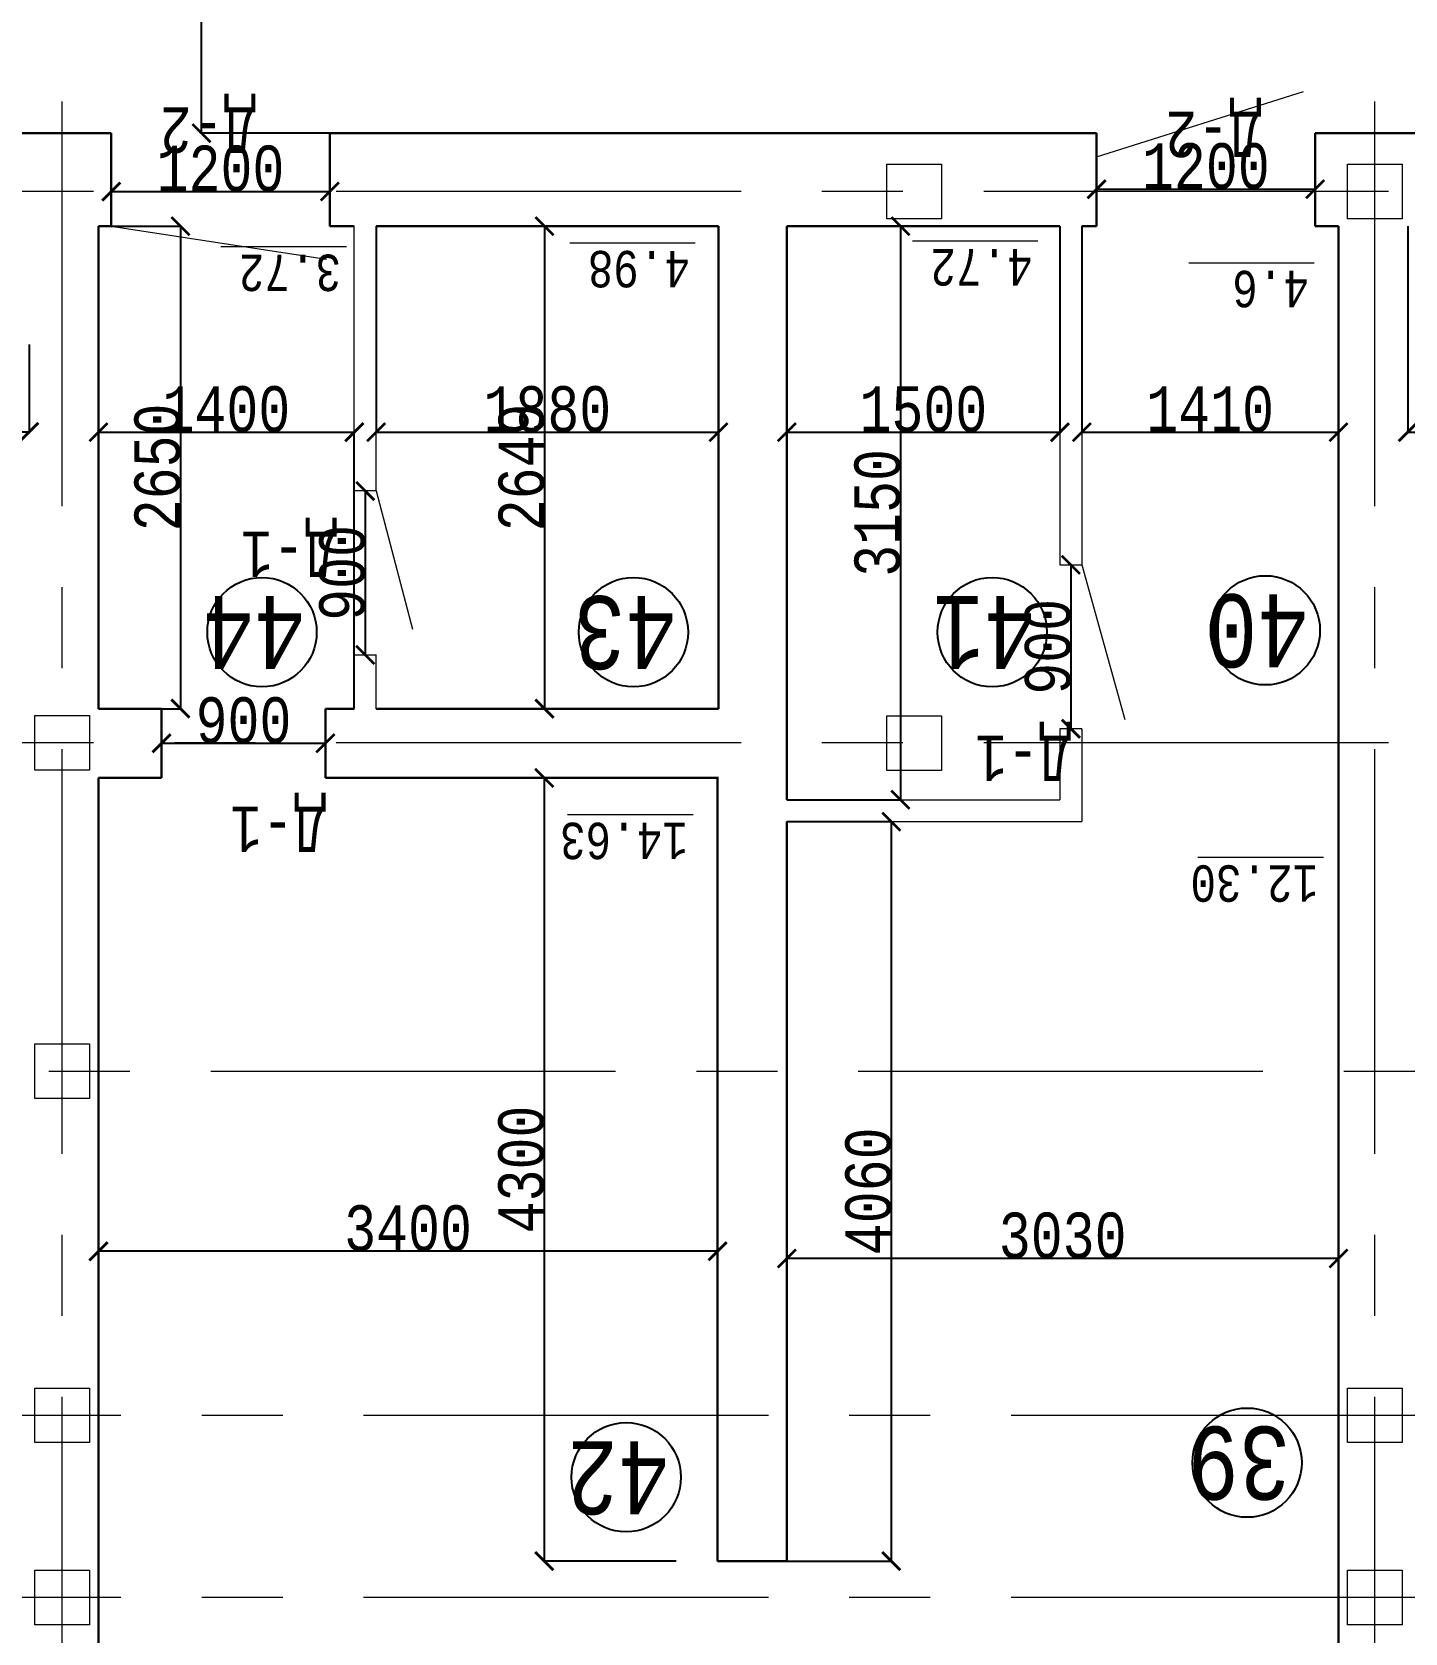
# Model space of a CAD drawing. Header units: millimetres. Extents: x -689206 to 4969298, y -1019800 to 703299.
# Drawn here: x 363502 to 371042, y -960095 to -951305 of the extents above; entities that cross this region are included whole.
import ezdxf

# ---------------------------------------------------------------- set-up
doc = ezdxf.new("R2010")
doc.units = ezdxf.units.MM
doc.linetypes.add('осеваяX2', pattern=[101.6, 63.5, -12.7, 12.7, -12.7])
for name, color, linetype, lineweight in [('несущие', 7, 'Continuous', 30), ('РАЗМЕРЫ', 7, 'Continuous', 9), ('стены', 7, 'Continuous', 20)]:
    doc.layers.add(name, color=color, linetype=linetype, lineweight=lineweight)
doc.layers.add('четотам', color=7, linetype='Continuous')
doc.styles.add('Аннотативный', font='isocteur.ttf', dxfattribs={"width": 0.7, "height": 250})
doc.dimstyles.new('Аннотативный', dxfattribs={"dimscale": 0, "dimtxt": 250, "dimasz": 100, "dimexe": 1.25, "dimexo": 0.625, "dimtad": 1, "dimdec": 0, "dimtxsty": 'Аннотативный', "dimblk": 'ARCHTICK', "dimcen": 2.5, "dimadec": 0, "dimazin": 0, "dimtfac": 1, "dimtdec": 0, "dimtmove": 0, "dimatfit": 3, "dimfxl": 1, "dimarcsym": 0})

# ---------------------------------------------------------------- blocks, each defined once
blk = doc.blocks.new('_ArchTick')
at = {"color": 0, "linetype": 'ByBlock', "const_width": 0.15}
blk.add_lwpolyline([(-0.5, -0.5), (0.5, 0.5)], dxfattribs=at)
blk = doc.blocks.new('*D4260')
at = {"layer": 'Defpoints', "color": 0, "lineweight": 5, "transparency": 16777216}
for p in [(367646.7, -955640.3), (367646.7, -959700.3), (368220.6, -959700.3)]:
    blk.add_point(p, dxfattribs=at)
at = {"layer": 'стены', "color": 0, "lineweight": -2, "transparency": 16777216}
for p, q in [((367647.3, -955640.3), (368221.9, -955640.3)), ((368220.6, -955640.3), (368220.6, -959700.3)), ((367647.3, -959700.3), (368221.9, -959700.3))]:
    blk.add_line(p, q, dxfattribs=at)
at = {"layer": 'стены', "color": 0, "lineweight": -2, "transparency": 16777216, "xscale": 100, "yscale": 100, "zscale": 100}
for p, rotation in [((368220.6, -955640.3), 90), ((368220.6, -959700.3), 270)]:
    blk.add_blockref('_ArchTick', p, dxfattribs=dict(at, rotation=rotation))
at = {"layer": 'стены', "color": 0, "lineweight": 5, "transparency": 16777216, "insert": (368095, -957670.3), "char_height": 250, "attachment_point": 5, "rotation": 90, "style": 'Аннотативный'}
blk.add_mtext('4060', dxfattribs=at)
blk = doc.blocks.new('*D4261')
at = {"layer": 'Defpoints', "color": 0, "lineweight": 5, "transparency": 16777216}
for p in [(363866.7, -957999.5), (363866.7, -957999.5), (367266.7, -957999.5)]:
    blk.add_point(p, dxfattribs=at)
at = {"layer": 'стены', "color": 0, "lineweight": -2, "transparency": 16777216}
for p, q in [((363866.7, -957998.9), (363866.7, -957998.3)), ((367266.7, -957999.5), (363866.7, -957999.5)), ((367266.7, -957998.9), (367266.7, -957998.3))]:
    blk.add_line(p, q, dxfattribs=at)
at = {"layer": 'стены', "color": 0, "lineweight": -2, "transparency": 16777216, "xscale": 100, "yscale": 100, "zscale": 100, "rotation": 180}
blk.add_blockref('_ArchTick', (363866.7, -957999.5), dxfattribs=at)
at = {"layer": 'стены', "color": 0, "lineweight": -2, "transparency": 16777216, "xscale": 100, "yscale": 100, "zscale": 100}
blk.add_blockref('_ArchTick', (367266.7, -957999.5), dxfattribs=at)
at = {"layer": 'стены', "color": 0, "lineweight": 5, "transparency": 16777216, "insert": (365566.7, -957873.9), "char_height": 250, "attachment_point": 5, "style": 'Аннотативный'}
blk.add_mtext('3400', dxfattribs=at)
blk = doc.blocks.new('*D4262')
at = {"layer": 'Defpoints', "color": 0, "lineweight": 5, "transparency": 16777216}
for p in [(362086.7, -953020.3), (363486.7, -953020.3), (363486.7, -953500.9)]:
    blk.add_point(p, dxfattribs=at)
at = {"layer": 'стены', "color": 0, "lineweight": -2, "transparency": 16777216}
for p, q in [((362086.7, -953020.9), (362086.7, -953502.1)), ((363486.7, -953020.9), (363486.7, -953502.1)), ((362086.7, -953500.9), (363486.7, -953500.9))]:
    blk.add_line(p, q, dxfattribs=at)
at = {"layer": 'стены', "color": 0, "lineweight": -2, "transparency": 16777216, "xscale": 100, "yscale": 100, "zscale": 100, "rotation": 180}
blk.add_blockref('_ArchTick', (362086.7, -953500.9), dxfattribs=at)
at = {"layer": 'стены', "color": 0, "lineweight": -2, "transparency": 16777216, "xscale": 100, "yscale": 100, "zscale": 100}
blk.add_blockref('_ArchTick', (363486.7, -953500.9), dxfattribs=at)
at = {"layer": 'стены', "color": 0, "lineweight": 5, "transparency": 16777216, "insert": (362786.7, -953375.2), "char_height": 250, "attachment_point": 5, "style": 'Аннотативный'}
blk.add_mtext('1400', dxfattribs=at)
blk = doc.blocks.new('*D4310')
at = {"layer": 'Defpoints', "color": 0, "lineweight": 5, "transparency": 16777216}
for p in [(364213.1, -955210.3), (365113.1, -955210.3), (365113.1, -955210.3)]:
    blk.add_point(p, dxfattribs=at)
at = {"layer": 'стены', "color": 0, "lineweight": -2, "transparency": 16777216}
for p, q in [((364213.1, -955209.6), (364213.1, -955209)), ((364213.1, -955210.3), (365113.1, -955210.3)), ((365113.1, -955209.6), (365113.1, -955209))]:
    blk.add_line(p, q, dxfattribs=at)
at = {"layer": 'стены', "color": 0, "lineweight": -2, "transparency": 16777216, "xscale": 100, "yscale": 100, "zscale": 100, "rotation": 180}
blk.add_blockref('_ArchTick', (364213.1, -955210.3), dxfattribs=at)
at = {"layer": 'стены', "color": 0, "lineweight": -2, "transparency": 16777216, "xscale": 100, "yscale": 100, "zscale": 100}
blk.add_blockref('_ArchTick', (365113.1, -955210.3), dxfattribs=at)
at = {"layer": 'стены', "color": 0, "lineweight": 5, "transparency": 16777216, "insert": (364663.1, -955084.6), "char_height": 250, "attachment_point": 5, "style": 'Аннотативный'}
blk.add_mtext('900', dxfattribs=at)
blk = doc.blocks.new('*D4311')
at = {"layer": 'Defpoints', "color": 0, "lineweight": 5, "transparency": 16777216}
for p in [(365331.7, -953825), (365331.7, -954725), (365331.7, -954725)]:
    blk.add_point(p, dxfattribs=at)
at = {"layer": 'стены', "color": 0, "lineweight": -2, "transparency": 16777216}
for p, q in [((365331, -953825), (365330.4, -953825)), ((365331.7, -953825), (365331.7, -954725)), ((365331, -954725), (365330.4, -954725))]:
    blk.add_line(p, q, dxfattribs=at)
at = {"layer": 'стены', "color": 0, "lineweight": -2, "transparency": 16777216, "xscale": 100, "yscale": 100, "zscale": 100}
for p, rotation in [((365331.7, -953825), 90), ((365331.7, -954725), 270)]:
    blk.add_blockref('_ArchTick', p, dxfattribs=dict(at, rotation=rotation))
at = {"layer": 'стены', "color": 0, "lineweight": 5, "transparency": 16777216, "insert": (365206, -954275), "char_height": 250, "attachment_point": 5, "rotation": 90, "style": 'Аннотативный'}
blk.add_mtext('900', dxfattribs=at)
blk = doc.blocks.new('*D4312')
at = {"layer": 'Defpoints', "color": 0, "lineweight": 5, "transparency": 16777216}
for p in [(369206.7, -954230.5), (369206.7, -955130.5), (369206.7, -955130.5)]:
    blk.add_point(p, dxfattribs=at)
at = {"layer": 'стены', "color": 0, "lineweight": -2, "transparency": 16777216}
for p, q in [((369206, -954230.5), (369205.4, -954230.5)), ((369206.7, -954230.5), (369206.7, -955130.5)), ((369206, -955130.5), (369205.4, -955130.5))]:
    blk.add_line(p, q, dxfattribs=at)
at = {"layer": 'стены', "color": 0, "lineweight": -2, "transparency": 16777216, "xscale": 100, "yscale": 100, "zscale": 100}
for p, rotation in [((369206.7, -954230.5), 90), ((369206.7, -955130.5), 270)]:
    blk.add_blockref('_ArchTick', p, dxfattribs=dict(at, rotation=rotation))
at = {"layer": 'стены', "color": 0, "lineweight": 5, "transparency": 16777216, "insert": (369081, -954680.5), "char_height": 250, "attachment_point": 5, "rotation": 90, "style": 'Аннотативный'}
blk.add_mtext('900', dxfattribs=at)
blk = doc.blocks.new('*D4404')
at = {"layer": 'Defpoints', "color": 0, "linetype": 'ByBlock', "lineweight": 5, "transparency": 16777216}
for p in [(367646.7, -958039.3), (367646.7, -959700.3), (370676.7, -959700.3)]:
    blk.add_point(p, dxfattribs=at)
at = {"layer": 'РАЗМЕРЫ', "color": 0, "linetype": 'ByBlock', "lineweight": -2, "transparency": 16777216}
for p, q in [((367646.7, -959699.6), (367646.7, -958038.1)), ((370676.7, -958039.3), (367646.7, -958039.3)), ((370676.7, -959699.6), (370676.7, -958038.1))]:
    blk.add_line(p, q, dxfattribs=at)
at = {"layer": 'РАЗМЕРЫ', "color": 0, "linetype": 'ByBlock', "lineweight": -2, "transparency": 16777216, "xscale": 100, "yscale": 100, "zscale": 100, "rotation": 180}
blk.add_blockref('_ArchTick', (367646.7, -958039.3), dxfattribs=at)
at = {"layer": 'РАЗМЕРЫ', "color": 0, "linetype": 'ByBlock', "lineweight": -2, "transparency": 16777216, "xscale": 100, "yscale": 100, "zscale": 100}
blk.add_blockref('_ArchTick', (370676.7, -958039.3), dxfattribs=at)
at = {"layer": 'РАЗМЕРЫ', "color": 0, "linetype": 'ByBlock', "lineweight": 5, "transparency": 16777216, "insert": (369161.7, -957913.7), "char_height": 250, "attachment_point": 5, "style": 'Аннотативный'}
blk.add_mtext('3030', dxfattribs=at)
blk = doc.blocks.new('*D4409')
at = {"layer": 'Defpoints', "color": 0, "linetype": 'ByBlock', "lineweight": 5, "transparency": 16777216}
for p in [(367646.7, -952370.8), (367646.7, -955520.3), (368270.8, -955520.3)]:
    blk.add_point(p, dxfattribs=at)
at = {"layer": 'РАЗМЕРЫ', "color": 0, "linetype": 'ByBlock', "lineweight": -2, "transparency": 16777216}
for p, q in [((367647.3, -952370.8), (368272.1, -952370.8)), ((368270.8, -952370.8), (368270.8, -955520.3)), ((367647.3, -955520.3), (368272.1, -955520.3))]:
    blk.add_line(p, q, dxfattribs=at)
at = {"layer": 'РАЗМЕРЫ', "color": 0, "linetype": 'ByBlock', "lineweight": -2, "transparency": 16777216, "xscale": 100, "yscale": 100, "zscale": 100}
for p, rotation in [((368270.8, -952370.8), 90), ((368270.8, -955520.3), 270)]:
    blk.add_blockref('_ArchTick', p, dxfattribs=dict(at, rotation=rotation))
at = {"layer": 'РАЗМЕРЫ', "color": 0, "linetype": 'ByBlock', "lineweight": 5, "transparency": 16777216, "insert": (368145.2, -953945.5), "char_height": 250, "attachment_point": 5, "rotation": 90, "style": 'Аннотативный'}
blk.add_mtext('3150', dxfattribs=at)
blk = doc.blocks.new('*D4411')
at = {"layer": 'Defpoints', "color": 0, "linetype": 'ByBlock', "lineweight": 5, "transparency": 16777216}
for p in [(369348.2, -952115.8), (370548.2, -952115.8), (370548.2, -952168.1)]:
    blk.add_point(p, dxfattribs=at)
at = {"layer": 'РАЗМЕРЫ', "color": 0, "linetype": 'ByBlock', "lineweight": -2, "transparency": 16777216}
for p, q in [((369348.2, -952116.4), (369348.2, -952169.4)), ((370548.2, -952116.4), (370548.2, -952169.4)), ((369348.2, -952168.1), (370548.2, -952168.1))]:
    blk.add_line(p, q, dxfattribs=at)
at = {"layer": 'РАЗМЕРЫ', "color": 0, "linetype": 'ByBlock', "lineweight": -2, "transparency": 16777216, "xscale": 100, "yscale": 100, "zscale": 100, "rotation": 180}
blk.add_blockref('_ArchTick', (369348.2, -952168.1), dxfattribs=at)
at = {"layer": 'РАЗМЕРЫ', "color": 0, "linetype": 'ByBlock', "lineweight": -2, "transparency": 16777216, "xscale": 100, "yscale": 100, "zscale": 100}
blk.add_blockref('_ArchTick', (370548.2, -952168.1), dxfattribs=at)
at = {"layer": 'РАЗМЕРЫ', "color": 0, "linetype": 'ByBlock', "lineweight": 5, "transparency": 16777216, "insert": (369948.2, -952042.5), "char_height": 250, "attachment_point": 5, "style": 'Аннотативный'}
blk.add_mtext('1200', dxfattribs=at)
blk = doc.blocks.new('*D4412')
at = {"layer": 'Defpoints', "color": 0, "linetype": 'ByBlock', "lineweight": 5, "transparency": 16777216}
for p in [(367271.7, -952370.8), (366316.1, -955020.3), (367271.7, -955020.3)]:
    blk.add_point(p, dxfattribs=at)
at = {"layer": 'РАЗМЕРЫ', "color": 0, "linetype": 'ByBlock', "lineweight": -2, "transparency": 16777216}
for p, q in [((367271, -952370.8), (366314.9, -952370.8)), ((366316.1, -952370.8), (366316.1, -955020.3)), ((367271, -955020.3), (366314.9, -955020.3))]:
    blk.add_line(p, q, dxfattribs=at)
at = {"layer": 'РАЗМЕРЫ', "color": 0, "linetype": 'ByBlock', "lineweight": -2, "transparency": 16777216, "xscale": 100, "yscale": 100, "zscale": 100}
for p, rotation in [((366316.1, -952370.8), 90), ((366316.1, -955020.3), 270)]:
    blk.add_blockref('_ArchTick', p, dxfattribs=dict(at, rotation=rotation))
at = {"layer": 'РАЗМЕРЫ', "color": 0, "linetype": 'ByBlock', "lineweight": 5, "transparency": 16777216, "insert": (366190.5, -953695.5), "char_height": 250, "attachment_point": 5, "rotation": 90, "style": 'Аннотативный'}
blk.add_mtext('2649', dxfattribs=at)
blk = doc.blocks.new('*D4413')
at = {"layer": 'Defpoints', "color": 0, "linetype": 'ByBlock', "lineweight": 5, "transparency": 16777216}
for p in [(367271.7, -955400.3), (366314.9, -959700.3), (367040.8, -959700.3)]:
    blk.add_point(p, dxfattribs=at)
at = {"layer": 'РАЗМЕРЫ', "color": 0, "linetype": 'ByBlock', "lineweight": -2, "transparency": 16777216}
for p, q in [((367271, -955400.3), (366313.6, -955400.3)), ((366314.9, -955400.3), (366314.9, -959700.3)), ((367040.1, -959700.3), (366313.6, -959700.3))]:
    blk.add_line(p, q, dxfattribs=at)
at = {"layer": 'РАЗМЕРЫ', "color": 0, "linetype": 'ByBlock', "lineweight": -2, "transparency": 16777216, "xscale": 100, "yscale": 100, "zscale": 100}
for p, rotation in [((366314.9, -955400.3), 90), ((366314.9, -959700.3), 270)]:
    blk.add_blockref('_ArchTick', p, dxfattribs=dict(at, rotation=rotation))
at = {"layer": 'РАЗМЕРЫ', "color": 0, "linetype": 'ByBlock', "lineweight": 5, "transparency": 16777216, "insert": (366189.3, -957550.3), "char_height": 250, "attachment_point": 5, "rotation": 90, "style": 'Аннотативный'}
blk.add_mtext('4300', dxfattribs=at)
blk = doc.blocks.new('*D4414')
at = {"layer": 'Defpoints', "color": 0, "linetype": 'ByBlock', "lineweight": 5, "transparency": 16777216}
for p in [(365271.7, -953502.1), (363866.7, -955020.3), (365271.7, -955020.3)]:
    blk.add_point(p, dxfattribs=at)
at = {"layer": 'РАЗМЕРЫ', "color": 0, "linetype": 'ByBlock', "lineweight": -2, "transparency": 16777216}
for p, q in [((363866.7, -955019.6), (363866.7, -953500.9)), ((363866.7, -953502.1), (365271.7, -953502.1)), ((365271.7, -955019.6), (365271.7, -953500.9))]:
    blk.add_line(p, q, dxfattribs=at)
at = {"layer": 'РАЗМЕРЫ', "color": 0, "linetype": 'ByBlock', "lineweight": -2, "transparency": 16777216, "xscale": 100, "yscale": 100, "zscale": 100, "rotation": 180}
blk.add_blockref('_ArchTick', (363866.7, -953502.1), dxfattribs=at)
at = {"layer": 'РАЗМЕРЫ', "color": 0, "linetype": 'ByBlock', "lineweight": -2, "transparency": 16777216, "xscale": 100, "yscale": 100, "zscale": 100}
blk.add_blockref('_ArchTick', (365271.7, -953502.1), dxfattribs=at)
at = {"layer": 'РАЗМЕРЫ', "color": 0, "linetype": 'ByBlock', "lineweight": 5, "transparency": 16777216, "insert": (364569.2, -953376.5), "char_height": 250, "attachment_point": 5, "style": 'Аннотативный'}
blk.add_mtext('1400', dxfattribs=at)
blk = doc.blocks.new('*D4415')
at = {"layer": 'Defpoints', "color": 0, "linetype": 'ByBlock', "lineweight": 5, "transparency": 16777216}
for p in [(363866.7, -952370.8), (363866.7, -955020.3), (364316.7, -955020.3)]:
    blk.add_point(p, dxfattribs=at)
at = {"layer": 'РАЗМЕРЫ', "color": 0, "linetype": 'ByBlock', "lineweight": -2, "transparency": 16777216}
for p, q in [((363867.3, -952370.8), (364317.9, -952370.8)), ((364316.7, -952370.8), (364316.7, -955020.3)), ((363867.3, -955020.3), (364317.9, -955020.3))]:
    blk.add_line(p, q, dxfattribs=at)
at = {"layer": 'РАЗМЕРЫ', "color": 0, "linetype": 'ByBlock', "lineweight": -2, "transparency": 16777216, "xscale": 100, "yscale": 100, "zscale": 100}
for p, rotation in [((364316.7, -952370.8), 90), ((364316.7, -955020.3), 270)]:
    blk.add_blockref('_ArchTick', p, dxfattribs=dict(at, rotation=rotation))
at = {"layer": 'РАЗМЕРЫ', "color": 0, "linetype": 'ByBlock', "lineweight": 5, "transparency": 16777216, "insert": (364191.1, -953695.5), "char_height": 250, "attachment_point": 5, "rotation": 90, "style": 'Аннотативный'}
blk.add_mtext('2650', dxfattribs=at)
blk = doc.blocks.new('*D4416')
at = {"layer": 'Defpoints', "color": 0, "linetype": 'ByBlock', "lineweight": 5, "transparency": 16777216}
for p in [(363936.9, -952115.8), (365136.9, -952180.8), (365136.9, -952180.8)]:
    blk.add_point(p, dxfattribs=at)
at = {"layer": 'РАЗМЕРЫ', "color": 0, "linetype": 'ByBlock', "lineweight": -2, "transparency": 16777216}
for p, q in [((363936.9, -952116.4), (363936.9, -952182.1)), ((363936.9, -952180.8), (365136.9, -952180.8)), ((365136.9, -952181.4), (365136.9, -952182.1))]:
    blk.add_line(p, q, dxfattribs=at)
at = {"layer": 'РАЗМЕРЫ', "color": 0, "linetype": 'ByBlock', "lineweight": -2, "transparency": 16777216, "xscale": 100, "yscale": 100, "zscale": 100, "rotation": 180}
blk.add_blockref('_ArchTick', (363936.9, -952180.8), dxfattribs=at)
at = {"layer": 'РАЗМЕРЫ', "color": 0, "linetype": 'ByBlock', "lineweight": -2, "transparency": 16777216, "xscale": 100, "yscale": 100, "zscale": 100}
blk.add_blockref('_ArchTick', (365136.9, -952180.8), dxfattribs=at)
at = {"layer": 'РАЗМЕРЫ', "color": 0, "linetype": 'ByBlock', "lineweight": 5, "transparency": 16777216, "insert": (364536.9, -952055.2), "char_height": 250, "attachment_point": 5, "style": 'Аннотативный'}
blk.add_mtext('1200', dxfattribs=at)
blk = doc.blocks.new('*D4392')
at = {"layer": 'Defpoints', "color": 0, "linetype": 'ByBlock', "lineweight": 5, "transparency": 16777216}
for p in [(365391.7, -952370.8), (367271.7, -952370.8), (367271.7, -953502.1)]:
    blk.add_point(p, dxfattribs=at)
at = {"layer": 'РАЗМЕРЫ', "color": 0, "linetype": 'ByBlock', "lineweight": -2, "transparency": 16777216}
for p, q in [((365391.7, -952371.4), (365391.7, -953503.4)), ((367271.7, -952371.4), (367271.7, -953503.4)), ((365391.7, -953502.1), (367271.7, -953502.1))]:
    blk.add_line(p, q, dxfattribs=at)
at = {"layer": 'РАЗМЕРЫ', "color": 0, "linetype": 'ByBlock', "lineweight": -2, "transparency": 16777216, "xscale": 100, "yscale": 100, "zscale": 100, "rotation": 180}
blk.add_blockref('_ArchTick', (365391.7, -953502.1), dxfattribs=at)
at = {"layer": 'РАЗМЕРЫ', "color": 0, "linetype": 'ByBlock', "lineweight": -2, "transparency": 16777216, "xscale": 100, "yscale": 100, "zscale": 100}
blk.add_blockref('_ArchTick', (367271.7, -953502.1), dxfattribs=at)
at = {"layer": 'РАЗМЕРЫ', "color": 0, "linetype": 'ByBlock', "lineweight": 5, "transparency": 16777216, "insert": (366331.7, -953376.5), "char_height": 250, "attachment_point": 5, "style": 'Аннотативный'}
blk.add_mtext('1880', dxfattribs=at)
blk = doc.blocks.new('*D4393')
at = {"layer": 'Defpoints', "color": 0, "linetype": 'ByBlock', "lineweight": 5, "transparency": 16777216}
for p in [(367646.7, -952370.8), (369146.7, -952370.8), (369146.7, -953502.1)]:
    blk.add_point(p, dxfattribs=at)
at = {"layer": 'РАЗМЕРЫ', "color": 0, "linetype": 'ByBlock', "lineweight": -2, "transparency": 16777216}
for p, q in [((367646.7, -952371.4), (367646.7, -953503.4)), ((369146.7, -952371.4), (369146.7, -953503.4)), ((367646.7, -953502.1), (369146.7, -953502.1))]:
    blk.add_line(p, q, dxfattribs=at)
at = {"layer": 'РАЗМЕРЫ', "color": 0, "linetype": 'ByBlock', "lineweight": -2, "transparency": 16777216, "xscale": 100, "yscale": 100, "zscale": 100, "rotation": 180}
blk.add_blockref('_ArchTick', (367646.7, -953502.1), dxfattribs=at)
at = {"layer": 'РАЗМЕРЫ', "color": 0, "linetype": 'ByBlock', "lineweight": -2, "transparency": 16777216, "xscale": 100, "yscale": 100, "zscale": 100}
blk.add_blockref('_ArchTick', (369146.7, -953502.1), dxfattribs=at)
at = {"layer": 'РАЗМЕРЫ', "color": 0, "linetype": 'ByBlock', "lineweight": 5, "transparency": 16777216, "insert": (368396.7, -953376.5), "char_height": 250, "attachment_point": 5, "style": 'Аннотативный'}
blk.add_mtext('1500', dxfattribs=at)
blk = doc.blocks.new('*D4394')
at = {"layer": 'Defpoints', "color": 0, "linetype": 'ByBlock', "lineweight": 5, "transparency": 16777216}
for p in [(369266.7, -952370.8), (370676.7, -952370.8), (370676.7, -953502.1)]:
    blk.add_point(p, dxfattribs=at)
at = {"layer": 'РАЗМЕРЫ', "color": 0, "linetype": 'ByBlock', "lineweight": -2, "transparency": 16777216}
for p, q in [((369266.7, -952371.4), (369266.7, -953503.4)), ((370676.7, -952371.4), (370676.7, -953503.4)), ((369266.7, -953502.1), (370676.7, -953502.1))]:
    blk.add_line(p, q, dxfattribs=at)
at = {"layer": 'РАЗМЕРЫ', "color": 0, "linetype": 'ByBlock', "lineweight": -2, "transparency": 16777216, "xscale": 100, "yscale": 100, "zscale": 100, "rotation": 180}
blk.add_blockref('_ArchTick', (369266.7, -953502.1), dxfattribs=at)
at = {"layer": 'РАЗМЕРЫ', "color": 0, "linetype": 'ByBlock', "lineweight": -2, "transparency": 16777216, "xscale": 100, "yscale": 100, "zscale": 100}
blk.add_blockref('_ArchTick', (370676.7, -953502.1), dxfattribs=at)
at = {"layer": 'РАЗМЕРЫ', "color": 0, "linetype": 'ByBlock', "lineweight": 5, "transparency": 16777216, "insert": (369971.7, -953376.5), "char_height": 250, "attachment_point": 5, "style": 'Аннотативный'}
blk.add_mtext('1410', dxfattribs=at)
blk = doc.blocks.new('*D4395')
at = {"layer": 'Defpoints', "color": 0, "linetype": 'ByBlock', "lineweight": 5, "transparency": 16777216}
for p in [(371056.7, -952370.8), (372456.7, -952370.8), (372456.7, -953502.1)]:
    blk.add_point(p, dxfattribs=at)
at = {"layer": 'РАЗМЕРЫ', "color": 0, "linetype": 'ByBlock', "lineweight": -2, "transparency": 16777216}
for p, q in [((371056.7, -952371.4), (371056.7, -953503.4)), ((372456.7, -952371.4), (372456.7, -953503.4)), ((371056.7, -953502.1), (372456.7, -953502.1))]:
    blk.add_line(p, q, dxfattribs=at)
at = {"layer": 'РАЗМЕРЫ', "color": 0, "linetype": 'ByBlock', "lineweight": -2, "transparency": 16777216, "xscale": 100, "yscale": 100, "zscale": 100, "rotation": 180}
blk.add_blockref('_ArchTick', (371056.7, -953502.1), dxfattribs=at)
at = {"layer": 'РАЗМЕРЫ', "color": 0, "linetype": 'ByBlock', "lineweight": -2, "transparency": 16777216, "xscale": 100, "yscale": 100, "zscale": 100}
blk.add_blockref('_ArchTick', (372456.7, -953502.1), dxfattribs=at)
at = {"layer": 'РАЗМЕРЫ', "color": 0, "linetype": 'ByBlock', "lineweight": 5, "transparency": 16777216, "insert": (371756.7, -953376.5), "char_height": 250, "attachment_point": 5, "style": 'Аннотативный'}
blk.add_mtext('1400', dxfattribs=at)
blk = doc.blocks.new('*D4422')
at = {"layer": 'Defpoints', "color": 0, "linetype": 'ByBlock', "lineweight": 5, "transparency": 16777216}
for p in [(364432.7, -944731.7), (365136.9, -944731.7), (365136.9, -951860.8)]:
    blk.add_point(p, dxfattribs=at)
at = {"layer": 'РАЗМЕРЫ', "color": 0, "linetype": 'ByBlock', "lineweight": -2, "transparency": 16777216}
for p, q in [((365136.3, -944731.7), (364431.4, -944731.7)), ((364432.7, -951860.8), (364432.7, -944731.7)), ((365136.3, -951860.8), (364431.4, -951860.8))]:
    blk.add_line(p, q, dxfattribs=at)
at = {"layer": 'РАЗМЕРЫ', "color": 0, "linetype": 'ByBlock', "lineweight": -2, "transparency": 16777216, "xscale": 100, "yscale": 100, "zscale": 100}
for p, rotation in [((364432.7, -944731.7), 90), ((364432.7, -951860.8), 270)]:
    blk.add_blockref('_ArchTick', p, dxfattribs=dict(at, rotation=rotation))
at = {"layer": 'РАЗМЕРЫ', "color": 0, "linetype": 'ByBlock', "lineweight": 20, "transparency": 16777216, "insert": (364307.1, -948296.3), "char_height": 250, "attachment_point": 5, "rotation": 90, "style": 'Аннотативный'}
blk.add_mtext('7690', dxfattribs=at)

msp = doc.modelspace()

# ---------------------------------------------------------------- linework, layer by layer
at = {"layer": 'несущие', "color": 0}
for p, q in [((363936.9, -952370.8), (363936.9, -951860.8)), ((365136.9, -952370.8), (365136.9, -951860.8)), ((370548.2, -952370.8), (370548.2, -951860.8)), ((363936.9, -952370.8), (363866.7, -952370.8)), ((363866.7, -953020.3), (363866.7, -952370.8)), ((365271.7, -952370.8), (365136.9, -952370.8)), ((367271.7, -952370.8), (365391.7, -952370.8)), ((369146.7, -952370.8), (367646.7, -952370.8)), ((369348.2, -952370.8), (369266.7, -952370.8)), ((370676.7, -952370.8), (370548.2, -952370.8))]:
    msp.add_line(p, q, dxfattribs=at)
at = {"layer": 'РАЗМЕРЫ', "linetype": 'осеваяX2', "lineweight": 5, "ltscale": 35}
for p, q in [((363666.7, -964577.2), (363666.7, -914735.9)), ((370876.7, -964577.2), (370876.7, -914735.9)), ((332479.4, -957010.3), (399549.4, -957010.3))]:
    msp.add_line(p, q, dxfattribs=at)
at = {"layer": 'РАЗМЕРЫ', "linetype": 'ByBlock', "lineweight": 9}
msp.add_line((363936.9, -952370.8), (365119, -952552.8), dxfattribs=at)
at = {"layer": 'РАЗМЕРЫ'}
for p, q in [((365227.9, -952484.3), (364538.7, -952484.3)), ((367144.1, -952464), (366454.8, -952464)), ((369026.1, -952454.2), (368336.8, -952454.2)), ((370543.4, -952573.4), (369854.1, -952573.4)), ((367132.1, -955603.7), (366442.9, -955603.7)), ((370594.1, -955837.4), (369904.8, -955837.4))]:
    msp.add_line(p, q, dxfattribs=at)
at = {"layer": 'стены', "lineweight": 9}
for p, q in [((369348.2, -951990.8), (370483.6, -951630.7)), ((365391.7, -953825), (365591.1, -954583.5)), ((369266.7, -954230.5), (369502.9, -955080.3))]:
    msp.add_line(p, q, dxfattribs=at)
at = {"layer": 'стены', "lineweight": 30}
for p, q in [((363936.9, -951860.8), (363418.7, -951860.8)), ((369348.2, -951860.8), (365136.9, -951860.8)), ((369348.2, -951860.8), (369348.2, -952370.8)), ((371177.9, -951860.8), (370548.2, -951860.8)), ((367271.7, -955020.3), (367271.7, -952370.8)), ((367646.7, -952370.8), (367646.7, -955520.3)), ((370676.7, -960210.3), (370676.7, -952370.8)), ((363866.7, -953020.3), (363866.7, -955020.3)), ((367646.7, -955520.3), (367646.7, -953020.3)), ((364213.1, -955020.3), (363866.7, -955020.3)), ((364213.1, -955020.3), (364213.1, -955400.3)), ((365271.7, -955020.3), (365113.1, -955020.3)), ((365113.1, -955400.3), (365113.1, -955020.3)), ((367271.7, -955020.3), (365391.7, -955020.3)), ((363866.7, -955400.3), (363866.7, -960210.3)), ((364213.1, -955400.3), (363866.7, -955400.3)), ((367271.7, -955400.3), (365113.1, -955400.3)), ((367266.7, -959700.3), (367266.7, -955400.3)), ((367646.7, -959700.3), (367646.7, -955640.3)), ((367646.7, -959700.3), (367266.7, -959700.3))]:
    msp.add_line(p, q, dxfattribs=at)
at = {"layer": 'стены', "linetype": 'осеваяX2', "lineweight": 5, "ltscale": 35}
for p, q in [((399399.4, -952180.8), (332346.7, -952180.8)), ((399399.4, -955208.3), (332346.7, -955208.3)), ((399549.4, -958900.3), (332346.7, -958900.3)), ((399549.4, -959900.3), (332346.7, -959900.3))]:
    msp.add_line(p, q, dxfattribs=at)
at = {"layer": 'стены'}
for p, q in [((365271.7, -953825), (365271.7, -952370.8)), ((365391.7, -953825), (365391.7, -952370.8)), ((369146.7, -952370.8), (369146.7, -954230.5)), ((369266.7, -952370.8), (369266.7, -954230.5)), ((365391.7, -953825), (365271.7, -953825)), ((369146.7, -954230.5), (369266.7, -954230.5)), ((365271.7, -955020.3), (365271.7, -954725)), ((365271.7, -954725), (365391.7, -954725)), ((365391.7, -955020.3), (365391.7, -954725)), ((367271.7, -955020.3), (365391.7, -955020.3)), ((369146.7, -955130.5), (369146.7, -955520.3)), ((369266.7, -955130.5), (369146.7, -955130.5)), ((369266.7, -955130.5), (369266.7, -955640.3)), ((369266.7, -955130.5), (369266.7, -955517.5)), ((367646.7, -955208.3), (367646.7, -955200.3)), ((367646.7, -955520.3), (369146.7, -955520.3)), ((367646.7, -955640.3), (369266.7, -955640.3))]:
    msp.add_line(p, q, dxfattribs=at)
for points in [[(368496.7, -952330.8), (368196.7, -952330.8), (368196.7, -952030.8), (368496.7, -952030.8)], [(371026.7, -952330.8), (370726.7, -952330.8), (370726.7, -952030.8), (371026.7, -952030.8)], [(363816.7, -955358.3), (363516.7, -955358.3), (363516.7, -955058.3), (363816.7, -955058.3)], [(368496.7, -955360.3), (368196.7, -955360.3), (368196.7, -955060.3), (368496.7, -955060.3)], [(363816.7, -957160.3), (363516.7, -957160.3), (363516.7, -956860.3), (363816.7, -956860.3)], [(363816.7, -959050.3), (363516.7, -959050.3), (363516.7, -958750.3), (363816.7, -958750.3)], [(371026.7, -959050.3), (370726.7, -959050.3), (370726.7, -958750.3), (371026.7, -958750.3)], [(363816.7, -960050.3), (363516.7, -960050.3), (363516.7, -959750.3), (363816.7, -959750.3)], [(371026.7, -960050.3), (370726.7, -960050.3), (370726.7, -959750.3), (371026.7, -959750.3)]]:
    msp.add_lwpolyline(points, close=True, dxfattribs=at)
at = {"layer": 'четотам'}
for centre in [(364764.7, -954600.2), (366804.7, -954600.2), (368774.7, -954600.2), (370274.7, -954590.2), (370174.7, -959160.2), (366764.7, -959240.2)]:
    msp.add_circle(centre, 300, dxfattribs=at)

# ---------------------------------------------------------------- texts
at = {"layer": 'РАЗМЕРЫ', "lineweight": 20, "ltscale": 150, "attachment_point": 1, "rotation": 180, "style": 'Аннотативный'}
for s, insert, char_height, width in [('Д-2', (364729.6, -951968.5), 250, 922.913), ('Д-2', (370251.2, -951991.9), 250, 922.913), ('Д-1', (365174.7, -954297.8), 250, 922.913), ('44', (365002, -954803.3), 401.1, 1460), ('43', (367042, -954803.3), 401.1, 1460), ('41', (369012, -954803.3), 401.1, 1460), ('40', (370512, -954793.3), 401.1, 1460), ('Д-1', (369206.7, -955418), 250, 922.913), ('Д-1', (365114.7, -955807.8), 250, 922.913), ('39', (370412, -959363.3), 401.1, 1460), ('42', (367002, -959443.3), 401.1, 1460)]:
    msp.add_mtext(s, dxfattribs=dict(at, insert=insert, char_height=char_height, width=width))
at = {"layer": 'РАЗМЕРЫ', "char_height": 200, "width": 656.117, "attachment_point": 1, "rotation": 180, "style": 'Аннотативный'}
for s, insert in [('4.98', (367114.8, -952706.9)), ('4.72', (368996.8, -952697)), ('3.72', (365198.7, -952727.1)), ('4.6', (370514.1, -952816.2)), ('14.63', (367102.9, -955846.5)), ('12.30', (370564.8, -956080.3))]:
    msp.add_mtext(s, dxfattribs=dict(at, insert=insert))

# ---------------------------------------------------------------- dimensions: what is measured, and where the dimension line sits
at = {"layer": 'РАЗМЕРЫ', "linetype": 'ByBlock', "lineweight": 20}
dim = msp.add_linear_dim(base=(364432.7, -944731.7), p1=(365136.9, -951860.8), p2=(365136.9, -944731.7), angle=270, text='7690', dimstyle='Аннотативный', dxfattribs=at)
dim.commit()
dim.dimension.update_dxf_attribs({"geometry": '*D4422', "text_midpoint": (364307.1, -948296.3)})
at = {"layer": 'РАЗМЕРЫ', "linetype": 'ByBlock', "lineweight": 5}
for base, p1, p2, angle, picture, middle in [((365136.9, -952180.8), (363936.9, -952115.8), (365136.9, -952180.8), 180, '*D4416', (364536.9, -952055.2)), ((370548.2, -952168.1), (369348.2, -952115.8), (370548.2, -952115.8), 180, '*D4411', (369948.2, -952042.5)), ((366316.1436, -955020.2707), (367271.6734, -952370.8131), (367271.6734, -955020.2707), 270, '*D4412', (366190.5186, -953695.5419)), ((367271.7, -953502.1), (365391.7, -952370.8), (367271.7, -952370.8), 180, '*D4392', (366331.7, -953376.5)), ((369146.7, -953502.1), (367646.7, -952370.8), (369146.7, -952370.8), 180, '*D4393', (368396.7, -953376.5)), ((370676.7, -953502.1), (369266.7, -952370.8), (370676.7, -952370.8), 180, '*D4394', (369971.7, -953376.5)), ((372456.7, -953502.1), (371056.7, -952370.8), (372456.7, -952370.8), 180, '*D4395', (371756.7, -953376.5)), ((366314.9, -959700.3), (367271.7, -955400.3), (367040.8, -959700.3), 270, '*D4413', (366189.3, -957550.3)), ((367646.7, -958039.3), (370676.7, -959700.3), (367646.7, -959700.3), 180, '*D4404', (369161.7, -957913.7))]:
    dim = msp.add_linear_dim(base=base, p1=p1, p2=p2, angle=angle, dimstyle='Аннотативный', dxfattribs=at)
    dim.commit()
    dim.dimension.update_dxf_attribs({"geometry": picture, "text_midpoint": middle})
for base, p1, p2, angle, text, picture, middle in [((364316.7, -955020.3), (363866.7, -952370.8), (363866.7, -955020.3), 270, '2650', '*D4415', (364191.1, -953695.5)), ((368270.8, -955520.3), (367646.7, -952370.8), (367646.7, -955520.3), 270, '3150', '*D4409', (368145.2, -953945.5)), ((365271.7, -953502.1), (363866.7, -955020.3), (365271.7, -955020.3), 180, '1400', '*D4414', (364569.2, -953376.5))]:
    dim = msp.add_linear_dim(base=base, p1=p1, p2=p2, angle=angle, text=text, dimstyle='Аннотативный', dxfattribs=at)
    dim.commit()
    dim.dimension.update_dxf_attribs({"geometry": picture, "text_midpoint": middle})
at = {"layer": 'стены', "lineweight": 5}
for p1, p2, distance, picture, middle in [((362086.7, -953020.3), (363486.7, -953020.3), -480.6, '*D4262', (362786.7, -953375.2)), ((365331.7, -953825), (365331.7, -954725), 0, '*D4311', (365206, -954275)), ((369206.7, -954230.5), (369206.7, -955130.5), 0, '*D4312', (369081, -954680.5)), ((364213.1, -955210.3), (365113.1, -955210.3), 0, '*D4310', (364663.1, -955084.6)), ((367646.7, -955640.3), (367646.7, -959700.3), 574, '*D4260', (368095, -957670.3)), ((367266.7, -957999.5), (363866.7, -957999.5), 0, '*D4261', (365566.7, -957873.9))]:
    dim = msp.add_aligned_dim(p1=p1, p2=p2, distance=distance, dimstyle='Аннотативный', dxfattribs=at)
    dim.commit()
    dim.dimension.update_dxf_attribs({"geometry": picture, "text_midpoint": middle})

doc.saveas('drawing.dxf')
